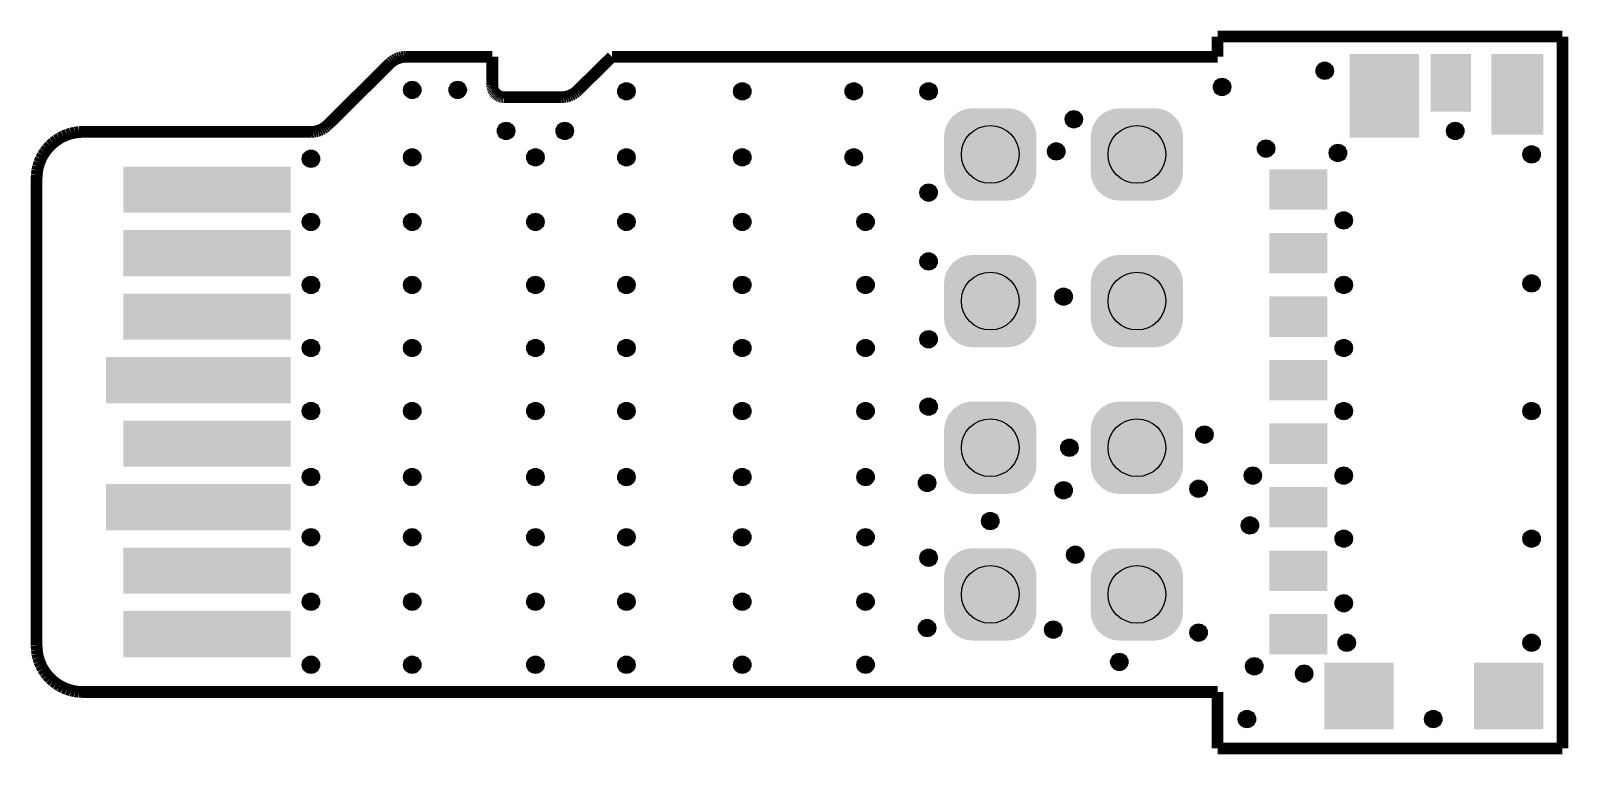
# Model space of a CAD drawing. Extents: x -0.1 to 26.5, y -6.6 to 6.
import ezdxf

# ---------------------------------------------------------------- set-up
doc = ezdxf.new("R2010")
doc.units = 0
for name, color, linetype in [('BOARD_OUTLINE', 2, 'CONTINUOUS'), ('BOHRUNG', 255, 'CONTINUOUS'), ('SOLDERMASK_BOTTOM', 212, 'CONTINUOUS'), ('SOLDERMASK_TOP', 200, 'CONTINUOUS')]:
    doc.layers.add(name, color=color, linetype=linetype)

msp = doc.modelspace()

# ---------------------------------------------------------------- hatches: boundary and pattern name
at = {"layer": 'BOHRUNG'}
h = msp.add_hatch(color=255, dxfattribs=at)
edge = h.paths.add_edge_path()
edge.add_arc((22.3012, 5.2578), 0.15, 0, 360)
h = msp.add_hatch(color=255, dxfattribs=at)
edge = h.paths.add_edge_path()
edge.add_arc((6.5024, 4.9276), 0.15, 0, 360)
h = msp.add_hatch(color=255, dxfattribs=at)
edge = h.paths.add_edge_path()
edge.add_arc((7.2898, 4.9276), 0.15, 0, 360)
h = msp.add_hatch(color=255, dxfattribs=at)
edge = h.paths.add_edge_path()
edge.add_arc((20.5232, 4.9784), 0.15, 0, 360)
h = msp.add_hatch(color=255, dxfattribs=at)
edge = h.paths.add_edge_path()
edge.add_arc((10.2108, 4.9022), 0.15, 0, 360)
h = msp.add_hatch(color=255, dxfattribs=at)
edge = h.paths.add_edge_path()
edge.add_arc((12.2174, 4.9022), 0.15, 0, 360)
h = msp.add_hatch(color=255, dxfattribs=at)
edge = h.paths.add_edge_path()
edge.add_arc((14.1478, 4.9022), 0.15, 0, 360)
h = msp.add_hatch(color=255, dxfattribs=at)
edge = h.paths.add_edge_path()
edge.add_arc((15.4432, 4.9022), 0.15, 0, 360)
h = msp.add_hatch(color=255, dxfattribs=at)
edge = h.paths.add_edge_path()
edge.add_arc((17.9578, 4.4196), 0.15, 0, 360)
h = msp.add_hatch(color=255, dxfattribs=at)
edge = h.paths.add_edge_path()
edge.add_arc((8.128, 4.2164), 0.15, 0, 360)
h = msp.add_hatch(color=255, dxfattribs=at)
edge = h.paths.add_edge_path()
edge.add_arc((9.144, 4.2164), 0.15, 0, 360)
h = msp.add_hatch(color=255, dxfattribs=at)
edge = h.paths.add_edge_path()
edge.add_arc((16.51, 3.81), 0.5, 0, 360)
h = msp.add_hatch(color=255, dxfattribs=at)
edge = h.paths.add_edge_path()
edge.add_arc((19.05, 3.81), 0.5, 0, 360)
h = msp.add_hatch(color=255, dxfattribs=at)
edge = h.paths.add_edge_path()
edge.add_arc((24.5618, 4.2164), 0.15, 0, 360)
h = msp.add_hatch(color=255, dxfattribs=at)
edge = h.paths.add_edge_path()
edge.add_arc((17.653, 3.8608), 0.15, 0, 360)
h = msp.add_hatch(color=255, dxfattribs=at)
edge = h.paths.add_edge_path()
edge.add_arc((21.2852, 3.9116), 0.15, 0, 360)
h = msp.add_hatch(color=255, dxfattribs=at)
edge = h.paths.add_edge_path()
edge.add_arc((4.7498, 3.7338), 0.15, 0, 360)
h = msp.add_hatch(color=255, dxfattribs=at)
edge = h.paths.add_edge_path()
edge.add_arc((6.5024, 3.7592), 0.15, 0, 360)
h = msp.add_hatch(color=255, dxfattribs=at)
edge = h.paths.add_edge_path()
edge.add_arc((8.636, 3.7592), 0.15, 0, 360)
h = msp.add_hatch(color=255, dxfattribs=at)
edge = h.paths.add_edge_path()
edge.add_arc((10.2108, 3.7592), 0.15, 0, 360)
h = msp.add_hatch(color=255, dxfattribs=at)
edge = h.paths.add_edge_path()
edge.add_arc((12.2174, 3.7592), 0.15, 0, 360)
h = msp.add_hatch(color=255, dxfattribs=at)
edge = h.paths.add_edge_path()
edge.add_arc((14.1478, 3.7592), 0.15, 0, 360)
h = msp.add_hatch(color=255, dxfattribs=at)
edge = h.paths.add_edge_path()
edge.add_arc((22.5298, 3.8354), 0.15, 0, 360)
h = msp.add_hatch(color=255, dxfattribs=at)
edge = h.paths.add_edge_path()
edge.add_arc((25.8826, 3.81), 0.15, 0, 360)
h = msp.add_hatch(color=255, dxfattribs=at)
edge = h.paths.add_edge_path()
edge.add_arc((15.4432, 3.1496), 0.15, 0, 360)
h = msp.add_hatch(color=255, dxfattribs=at)
edge = h.paths.add_edge_path()
edge.add_arc((4.7498, 2.6416), 0.15, 0, 360)
h = msp.add_hatch(color=255, dxfattribs=at)
edge = h.paths.add_edge_path()
edge.add_arc((6.5024, 2.6416), 0.15, 0, 360)
h = msp.add_hatch(color=255, dxfattribs=at)
edge = h.paths.add_edge_path()
edge.add_arc((8.636, 2.6416), 0.15, 0, 360)
h = msp.add_hatch(color=255, dxfattribs=at)
edge = h.paths.add_edge_path()
edge.add_arc((10.2108, 2.6416), 0.15, 0, 360)
h = msp.add_hatch(color=255, dxfattribs=at)
edge = h.paths.add_edge_path()
edge.add_arc((12.2174, 2.6416), 0.15, 0, 360)
h = msp.add_hatch(color=255, dxfattribs=at)
edge = h.paths.add_edge_path()
edge.add_arc((14.351, 2.6416), 0.15, 0, 360)
h = msp.add_hatch(color=255, dxfattribs=at)
edge = h.paths.add_edge_path()
edge.add_arc((22.6314, 2.667), 0.15, 0, 360)
h = msp.add_hatch(color=255, dxfattribs=at)
edge = h.paths.add_edge_path()
edge.add_arc((15.4432, 1.9558), 0.15, 0, 360)
h = msp.add_hatch(color=255, dxfattribs=at)
edge = h.paths.add_edge_path()
edge.add_arc((4.7498, 1.5494), 0.15, 0, 360)
h = msp.add_hatch(color=255, dxfattribs=at)
edge = h.paths.add_edge_path()
edge.add_arc((6.5024, 1.5494), 0.15, 0, 360)
h = msp.add_hatch(color=255, dxfattribs=at)
edge = h.paths.add_edge_path()
edge.add_arc((8.636, 1.5494), 0.15, 0, 360)
h = msp.add_hatch(color=255, dxfattribs=at)
edge = h.paths.add_edge_path()
edge.add_arc((10.2108, 1.5494), 0.15, 0, 360)
h = msp.add_hatch(color=255, dxfattribs=at)
edge = h.paths.add_edge_path()
edge.add_arc((12.2174, 1.5494), 0.15, 0, 360)
h = msp.add_hatch(color=255, dxfattribs=at)
edge = h.paths.add_edge_path()
edge.add_arc((14.351, 1.5494), 0.15, 0, 360)
h = msp.add_hatch(color=255, dxfattribs=at)
edge = h.paths.add_edge_path()
edge.add_arc((16.51, 1.27), 0.5, 0, 360)
h = msp.add_hatch(color=255, dxfattribs=at)
edge = h.paths.add_edge_path()
edge.add_arc((19.05, 1.27), 0.5, 0, 360)
h = msp.add_hatch(color=255, dxfattribs=at)
edge = h.paths.add_edge_path()
edge.add_arc((22.6314, 1.5494), 0.15, 0, 360)
h = msp.add_hatch(color=255, dxfattribs=at)
edge = h.paths.add_edge_path()
edge.add_arc((25.8826, 1.5748), 0.15, 0, 360)
h = msp.add_hatch(color=255, dxfattribs=at)
edge = h.paths.add_edge_path()
edge.add_arc((17.78, 1.3462), 0.15, 0, 360)
h = msp.add_hatch(color=255, dxfattribs=at)
edge = h.paths.add_edge_path()
edge.add_arc((4.7498, 0.4572), 0.15, 0, 360)
h = msp.add_hatch(color=255, dxfattribs=at)
edge = h.paths.add_edge_path()
edge.add_arc((6.5024, 0.4572), 0.15, 0, 360)
h = msp.add_hatch(color=255, dxfattribs=at)
edge = h.paths.add_edge_path()
edge.add_arc((8.636, 0.4572), 0.15, 0, 360)
h = msp.add_hatch(color=255, dxfattribs=at)
edge = h.paths.add_edge_path()
edge.add_arc((10.2108, 0.4572), 0.15, 0, 360)
h = msp.add_hatch(color=255, dxfattribs=at)
edge = h.paths.add_edge_path()
edge.add_arc((12.2174, 0.4572), 0.15, 0, 360)
h = msp.add_hatch(color=255, dxfattribs=at)
edge = h.paths.add_edge_path()
edge.add_arc((14.351, 0.4572), 0.15, 0, 360)
h = msp.add_hatch(color=255, dxfattribs=at)
edge = h.paths.add_edge_path()
edge.add_arc((15.4432, 0.6096), 0.15, 0, 360)
h = msp.add_hatch(color=255, dxfattribs=at)
edge = h.paths.add_edge_path()
edge.add_arc((22.6314, 0.4572), 0.15, 0, 360)
h = msp.add_hatch(color=255, dxfattribs=at)
edge = h.paths.add_edge_path()
edge.add_arc((4.7498, -0.635), 0.15, 0, 360)
h = msp.add_hatch(color=255, dxfattribs=at)
edge = h.paths.add_edge_path()
edge.add_arc((6.5024, -0.635), 0.15, 0, 360)
h = msp.add_hatch(color=255, dxfattribs=at)
edge = h.paths.add_edge_path()
edge.add_arc((8.636, -0.635), 0.15, 0, 360)
h = msp.add_hatch(color=255, dxfattribs=at)
edge = h.paths.add_edge_path()
edge.add_arc((10.2108, -0.635), 0.15, 0, 360)
h = msp.add_hatch(color=255, dxfattribs=at)
edge = h.paths.add_edge_path()
edge.add_arc((12.2174, -0.635), 0.15, 0, 360)
h = msp.add_hatch(color=255, dxfattribs=at)
edge = h.paths.add_edge_path()
edge.add_arc((14.351, -0.635), 0.15, 0, 360)
h = msp.add_hatch(color=255, dxfattribs=at)
edge = h.paths.add_edge_path()
edge.add_arc((15.4432, -0.5588), 0.15, 0, 360)
h = msp.add_hatch(color=255, dxfattribs=at)
edge = h.paths.add_edge_path()
edge.add_arc((22.6314, -0.635), 0.15, 0, 360)
h = msp.add_hatch(color=255, dxfattribs=at)
edge = h.paths.add_edge_path()
edge.add_arc((25.8826, -0.635), 0.15, 0, 360)
h = msp.add_hatch(color=255, dxfattribs=at)
edge = h.paths.add_edge_path()
edge.add_arc((16.51, -1.27), 0.5, 0, 360)
h = msp.add_hatch(color=255, dxfattribs=at)
edge = h.paths.add_edge_path()
edge.add_arc((19.05, -1.27), 0.5, 0, 360)
h = msp.add_hatch(color=255, dxfattribs=at)
edge = h.paths.add_edge_path()
edge.add_arc((20.2184, -1.0414), 0.15, 0, 360)
h = msp.add_hatch(color=255, dxfattribs=at)
edge = h.paths.add_edge_path()
edge.add_arc((17.8816, -1.27), 0.15, 0, 360)
h = msp.add_hatch(color=255, dxfattribs=at)
edge = h.paths.add_edge_path()
edge.add_arc((4.7498, -1.778), 0.15, 0, 360)
h = msp.add_hatch(color=255, dxfattribs=at)
edge = h.paths.add_edge_path()
edge.add_arc((6.5024, -1.778), 0.15, 0, 360)
h = msp.add_hatch(color=255, dxfattribs=at)
edge = h.paths.add_edge_path()
edge.add_arc((8.636, -1.778), 0.15, 0, 360)
h = msp.add_hatch(color=255, dxfattribs=at)
edge = h.paths.add_edge_path()
edge.add_arc((10.2108, -1.778), 0.15, 0, 360)
h = msp.add_hatch(color=255, dxfattribs=at)
edge = h.paths.add_edge_path()
edge.add_arc((12.2174, -1.778), 0.15, 0, 360)
h = msp.add_hatch(color=255, dxfattribs=at)
edge = h.paths.add_edge_path()
edge.add_arc((14.351, -1.778), 0.15, 0, 360)
h = msp.add_hatch(color=255, dxfattribs=at)
edge = h.paths.add_edge_path()
edge.add_arc((15.4178, -1.8796), 0.15, 0, 360)
h = msp.add_hatch(color=255, dxfattribs=at)
edge = h.paths.add_edge_path()
edge.add_arc((17.78, -2.0066), 0.15, 0, 360)
h = msp.add_hatch(color=255, dxfattribs=at)
edge = h.paths.add_edge_path()
edge.add_arc((20.1168, -1.9812), 0.15, 0, 360)
h = msp.add_hatch(color=255, dxfattribs=at)
edge = h.paths.add_edge_path()
edge.add_arc((21.0566, -1.7526), 0.15, 0, 360)
h = msp.add_hatch(color=255, dxfattribs=at)
edge = h.paths.add_edge_path()
edge.add_arc((22.6314, -1.7526), 0.15, 0, 360)
h = msp.add_hatch(color=255, dxfattribs=at)
edge = h.paths.add_edge_path()
edge.add_arc((16.51, -2.54), 0.15, 0, 360)
h = msp.add_hatch(color=255, dxfattribs=at)
edge = h.paths.add_edge_path()
edge.add_arc((21.0058, -2.6162), 0.15, 0, 360)
h = msp.add_hatch(color=255, dxfattribs=at)
edge = h.paths.add_edge_path()
edge.add_arc((4.7498, -2.8194), 0.15, 0, 360)
h = msp.add_hatch(color=255, dxfattribs=at)
edge = h.paths.add_edge_path()
edge.add_arc((6.5024, -2.8194), 0.15, 0, 360)
h = msp.add_hatch(color=255, dxfattribs=at)
edge = h.paths.add_edge_path()
edge.add_arc((8.636, -2.8194), 0.15, 0, 360)
h = msp.add_hatch(color=255, dxfattribs=at)
edge = h.paths.add_edge_path()
edge.add_arc((10.2108, -2.8194), 0.15, 0, 360)
h = msp.add_hatch(color=255, dxfattribs=at)
edge = h.paths.add_edge_path()
edge.add_arc((12.2174, -2.8194), 0.15, 0, 360)
h = msp.add_hatch(color=255, dxfattribs=at)
edge = h.paths.add_edge_path()
edge.add_arc((14.351, -2.8194), 0.15, 0, 360)
h = msp.add_hatch(color=255, dxfattribs=at)
edge = h.paths.add_edge_path()
edge.add_arc((22.6314, -2.8448), 0.15, 0, 360)
h = msp.add_hatch(color=255, dxfattribs=at)
edge = h.paths.add_edge_path()
edge.add_arc((25.8826, -2.8448), 0.15, 0, 360)
h = msp.add_hatch(color=255, dxfattribs=at)
edge = h.paths.add_edge_path()
edge.add_arc((15.4432, -3.175), 0.15, 0, 360)
h = msp.add_hatch(color=255, dxfattribs=at)
edge = h.paths.add_edge_path()
edge.add_arc((17.9832, -3.1242), 0.15, 0, 360)
h = msp.add_hatch(color=255, dxfattribs=at)
edge = h.paths.add_edge_path()
edge.add_arc((16.51, -3.81), 0.5, 0, 360)
h = msp.add_hatch(color=255, dxfattribs=at)
edge = h.paths.add_edge_path()
edge.add_arc((19.05, -3.81), 0.5, 0, 360)
h = msp.add_hatch(color=255, dxfattribs=at)
edge = h.paths.add_edge_path()
edge.add_arc((4.7498, -3.937), 0.15, 0, 360)
h = msp.add_hatch(color=255, dxfattribs=at)
edge = h.paths.add_edge_path()
edge.add_arc((6.5024, -3.937), 0.15, 0, 360)
h = msp.add_hatch(color=255, dxfattribs=at)
edge = h.paths.add_edge_path()
edge.add_arc((8.636, -3.937), 0.15, 0, 360)
h = msp.add_hatch(color=255, dxfattribs=at)
edge = h.paths.add_edge_path()
edge.add_arc((10.2108, -3.937), 0.15, 0, 360)
h = msp.add_hatch(color=255, dxfattribs=at)
edge = h.paths.add_edge_path()
edge.add_arc((12.2174, -3.937), 0.15, 0, 360)
h = msp.add_hatch(color=255, dxfattribs=at)
edge = h.paths.add_edge_path()
edge.add_arc((14.351, -3.937), 0.15, 0, 360)
h = msp.add_hatch(color=255, dxfattribs=at)
edge = h.paths.add_edge_path()
edge.add_arc((22.6314, -3.9624), 0.15, 0, 360)
h = msp.add_hatch(color=255, dxfattribs=at)
edge = h.paths.add_edge_path()
edge.add_arc((15.4178, -4.3942), 0.15, 0, 360)
h = msp.add_hatch(color=255, dxfattribs=at)
edge = h.paths.add_edge_path()
edge.add_arc((17.6022, -4.4196), 0.15, 0, 360)
h = msp.add_hatch(color=255, dxfattribs=at)
edge = h.paths.add_edge_path()
edge.add_arc((20.1168, -4.4704), 0.15, 0, 360)
h = msp.add_hatch(color=255, dxfattribs=at)
edge = h.paths.add_edge_path()
edge.add_arc((22.6822, -4.6482), 0.15, 0, 360)
h = msp.add_hatch(color=255, dxfattribs=at)
edge = h.paths.add_edge_path()
edge.add_arc((25.8826, -4.6482), 0.15, 0, 360)
h = msp.add_hatch(color=255, dxfattribs=at)
edge = h.paths.add_edge_path()
edge.add_arc((4.7498, -5.0292), 0.15, 0, 360)
h = msp.add_hatch(color=255, dxfattribs=at)
edge = h.paths.add_edge_path()
edge.add_arc((6.5024, -5.0292), 0.15, 0, 360)
h = msp.add_hatch(color=255, dxfattribs=at)
edge = h.paths.add_edge_path()
edge.add_arc((8.636, -5.0292), 0.15, 0, 360)
h = msp.add_hatch(color=255, dxfattribs=at)
edge = h.paths.add_edge_path()
edge.add_arc((10.2108, -5.0292), 0.15, 0, 360)
h = msp.add_hatch(color=255, dxfattribs=at)
edge = h.paths.add_edge_path()
edge.add_arc((12.2174, -5.0292), 0.15, 0, 360)
h = msp.add_hatch(color=255, dxfattribs=at)
edge = h.paths.add_edge_path()
edge.add_arc((14.351, -5.0292), 0.15, 0, 360)
h = msp.add_hatch(color=255, dxfattribs=at)
edge = h.paths.add_edge_path()
edge.add_arc((18.7452, -4.9784), 0.15, 0, 360)
h = msp.add_hatch(color=255, dxfattribs=at)
edge = h.paths.add_edge_path()
edge.add_arc((21.082, -5.0546), 0.15, 0, 360)
h = msp.add_hatch(color=255, dxfattribs=at)
edge = h.paths.add_edge_path()
edge.add_arc((21.9456, -5.1816), 0.15, 0, 360)
h = msp.add_hatch(color=255, dxfattribs=at)
edge = h.paths.add_edge_path()
edge.add_arc((20.955, -5.969), 0.15, 0, 360)
h = msp.add_hatch(color=255, dxfattribs=at)
edge = h.paths.add_edge_path()
edge.add_arc((24.1808, -5.969), 0.15, 0, 360)
at = {"layer": 'SOLDERMASK_BOTTOM'}
h = msp.add_hatch(color=256, dxfattribs=at)
edge = h.paths.add_edge_path()
edge.add_line((15.71, 4.11), (15.71, 3.51))
edge.add_arc((16.21, 3.51), 0.5, 180, 270)
edge.add_line((16.21, 3.01), (16.81, 3.01))
edge.add_arc((16.81, 3.51), 0.5, 270, 0)
edge.add_line((17.31, 3.51), (17.31, 4.11))
edge.add_arc((16.81, 4.11), 0.5, 0, 90)
edge.add_line((16.81, 4.61), (16.21, 4.61))
edge.add_arc((16.21, 4.11), 0.5, 90, 180)
edge = h.paths.add_edge_path()
edge.add_arc((16.51, 3.81), 0.5, 0, 360)
h = msp.add_hatch(color=256, dxfattribs=at)
edge = h.paths.add_edge_path()
edge.add_line((18.25, 4.11), (18.25, 3.51))
edge.add_arc((18.75, 3.51), 0.5, 180, 270)
edge.add_line((18.75, 3.01), (19.35, 3.01))
edge.add_arc((19.35, 3.51), 0.5, 270, 0)
edge.add_line((19.85, 3.51), (19.85, 4.11))
edge.add_arc((19.35, 4.11), 0.5, 0, 90)
edge.add_line((19.35, 4.61), (18.75, 4.61))
edge.add_arc((18.75, 4.11), 0.5, 90, 180)
edge = h.paths.add_edge_path()
edge.add_arc((19.05, 3.81), 0.5, 0, 360)
h = msp.add_hatch(color=256, dxfattribs=at)
edge = h.paths.add_edge_path()
edge.add_line((15.71, 1.57), (15.71, 0.97))
edge.add_arc((16.21, 0.97), 0.5, 180, 270)
edge.add_line((16.21, 0.47), (16.81, 0.47))
edge.add_arc((16.81, 0.97), 0.5, 270, 0)
edge.add_line((17.31, 0.97), (17.31, 1.57))
edge.add_arc((16.81, 1.57), 0.5, 0, 90)
edge.add_line((16.81, 2.07), (16.21, 2.07))
edge.add_arc((16.21, 1.57), 0.5, 90, 180)
edge = h.paths.add_edge_path()
edge.add_arc((16.51, 1.27), 0.5, 0, 360)
h = msp.add_hatch(color=256, dxfattribs=at)
edge = h.paths.add_edge_path()
edge.add_line((18.25, 1.57), (18.25, 0.97))
edge.add_arc((18.75, 0.97), 0.5, 180, 270)
edge.add_line((18.75, 0.47), (19.35, 0.47))
edge.add_arc((19.35, 0.97), 0.5, 270, 0)
edge.add_line((19.85, 0.97), (19.85, 1.57))
edge.add_arc((19.35, 1.57), 0.5, 0, 90)
edge.add_line((19.35, 2.07), (18.75, 2.07))
edge.add_arc((18.75, 1.57), 0.5, 90, 180)
edge = h.paths.add_edge_path()
edge.add_arc((19.05, 1.27), 0.5, 0, 360)
h = msp.add_hatch(color=256, dxfattribs=at)
edge = h.paths.add_edge_path()
edge.add_line((15.71, -0.97), (15.71, -1.57))
edge.add_arc((16.21, -1.57), 0.5, 180, 270)
edge.add_line((16.21, -2.07), (16.81, -2.07))
edge.add_arc((16.81, -1.57), 0.5, 270, 0)
edge.add_line((17.31, -1.57), (17.31, -0.97))
edge.add_arc((16.81, -0.97), 0.5, 0, 90)
edge.add_line((16.81, -0.47), (16.21, -0.47))
edge.add_arc((16.21, -0.97), 0.5, 90, 180)
edge = h.paths.add_edge_path()
edge.add_arc((16.51, -1.27), 0.5, 0, 360)
h = msp.add_hatch(color=256, dxfattribs=at)
edge = h.paths.add_edge_path()
edge.add_line((18.25, -0.97), (18.25, -1.57))
edge.add_arc((18.75, -1.57), 0.5, 180, 270)
edge.add_line((18.75, -2.07), (19.35, -2.07))
edge.add_arc((19.35, -1.57), 0.5, 270, 0)
edge.add_line((19.85, -1.57), (19.85, -0.97))
edge.add_arc((19.35, -0.97), 0.5, 0, 90)
edge.add_line((19.35, -0.47), (18.75, -0.47))
edge.add_arc((18.75, -0.97), 0.5, 90, 180)
edge = h.paths.add_edge_path()
edge.add_arc((19.05, -1.27), 0.5, 0, 360)
h = msp.add_hatch(color=256, dxfattribs=at)
edge = h.paths.add_edge_path()
edge.add_line((15.71, -3.51), (15.71, -4.11))
edge.add_arc((16.21, -4.11), 0.5, 180, 270)
edge.add_line((16.21, -4.61), (16.81, -4.61))
edge.add_arc((16.81, -4.11), 0.5, 270, 0)
edge.add_line((17.31, -4.11), (17.31, -3.51))
edge.add_arc((16.81, -3.51), 0.5, 0, 90)
edge.add_line((16.81, -3.01), (16.21, -3.01))
edge.add_arc((16.21, -3.51), 0.5, 90, 180)
edge = h.paths.add_edge_path()
edge.add_arc((16.51, -3.81), 0.5, 0, 360)
h = msp.add_hatch(color=256, dxfattribs=at)
edge = h.paths.add_edge_path()
edge.add_line((18.25, -3.51), (18.25, -4.11))
edge.add_arc((18.75, -4.11), 0.5, 180, 270)
edge.add_line((18.75, -4.61), (19.35, -4.61))
edge.add_arc((19.35, -4.11), 0.5, 270, 0)
edge.add_line((19.85, -4.11), (19.85, -3.51))
edge.add_arc((19.35, -3.51), 0.5, 0, 90)
edge.add_line((19.35, -3.01), (18.75, -3.01))
edge.add_arc((18.75, -3.51), 0.5, 90, 180)
edge = h.paths.add_edge_path()
edge.add_arc((19.05, -3.81), 0.5, 0, 360)
at = {"layer": 'SOLDERMASK_TOP'}
h = msp.add_hatch(color=256, dxfattribs=at)
edge = h.paths.add_edge_path()
edge.add_line((15.71, 4.11), (15.71, 3.51))
edge.add_arc((16.21, 3.51), 0.5, 180, 270)
edge.add_line((16.21, 3.01), (16.81, 3.01))
edge.add_arc((16.81, 3.51), 0.5, 270, 0)
edge.add_line((17.31, 3.51), (17.31, 4.11))
edge.add_arc((16.81, 4.11), 0.5, 0, 90)
edge.add_line((16.81, 4.61), (16.21, 4.61))
edge.add_arc((16.21, 4.11), 0.5, 90, 180)
edge = h.paths.add_edge_path()
edge.add_arc((16.51, 3.81), 0.5, 0, 360)
h = msp.add_hatch(color=256, dxfattribs=at)
edge = h.paths.add_edge_path()
edge.add_line((18.25, 4.11), (18.25, 3.51))
edge.add_arc((18.75, 3.51), 0.5, 180, 270)
edge.add_line((18.75, 3.01), (19.35, 3.01))
edge.add_arc((19.35, 3.51), 0.5, 270, 0)
edge.add_line((19.85, 3.51), (19.85, 4.11))
edge.add_arc((19.35, 4.11), 0.5, 0, 90)
edge.add_line((19.35, 4.61), (18.75, 4.61))
edge.add_arc((18.75, 4.11), 0.5, 90, 180)
edge = h.paths.add_edge_path()
edge.add_arc((19.05, 3.81), 0.5, 0, 360)
h = msp.add_hatch(color=256, dxfattribs=at)
edge = h.paths.add_edge_path()
edge.add_line((15.71, 1.57), (15.71, 0.97))
edge.add_arc((16.21, 0.97), 0.5, 180, 270)
edge.add_line((16.21, 0.47), (16.81, 0.47))
edge.add_arc((16.81, 0.97), 0.5, 270, 0)
edge.add_line((17.31, 0.97), (17.31, 1.57))
edge.add_arc((16.81, 1.57), 0.5, 0, 90)
edge.add_line((16.81, 2.07), (16.21, 2.07))
edge.add_arc((16.21, 1.57), 0.5, 90, 180)
edge = h.paths.add_edge_path()
edge.add_arc((16.51, 1.27), 0.5, 0, 360)
h = msp.add_hatch(color=256, dxfattribs=at)
edge = h.paths.add_edge_path()
edge.add_line((18.25, 1.57), (18.25, 0.97))
edge.add_arc((18.75, 0.97), 0.5, 180, 270)
edge.add_line((18.75, 0.47), (19.35, 0.47))
edge.add_arc((19.35, 0.97), 0.5, 270, 0)
edge.add_line((19.85, 0.97), (19.85, 1.57))
edge.add_arc((19.35, 1.57), 0.5, 0, 90)
edge.add_line((19.35, 2.07), (18.75, 2.07))
edge.add_arc((18.75, 1.57), 0.5, 90, 180)
edge = h.paths.add_edge_path()
edge.add_arc((19.05, 1.27), 0.5, 0, 360)
h = msp.add_hatch(color=256, dxfattribs=at)
edge = h.paths.add_edge_path()
edge.add_line((15.71, -0.97), (15.71, -1.57))
edge.add_arc((16.21, -1.57), 0.5, 180, 270)
edge.add_line((16.21, -2.07), (16.81, -2.07))
edge.add_arc((16.81, -1.57), 0.5, 270, 0)
edge.add_line((17.31, -1.57), (17.31, -0.97))
edge.add_arc((16.81, -0.97), 0.5, 0, 90)
edge.add_line((16.81, -0.47), (16.21, -0.47))
edge.add_arc((16.21, -0.97), 0.5, 90, 180)
edge = h.paths.add_edge_path()
edge.add_arc((16.51, -1.27), 0.5, 0, 360)
h = msp.add_hatch(color=256, dxfattribs=at)
edge = h.paths.add_edge_path()
edge.add_line((18.25, -0.97), (18.25, -1.57))
edge.add_arc((18.75, -1.57), 0.5, 180, 270)
edge.add_line((18.75, -2.07), (19.35, -2.07))
edge.add_arc((19.35, -1.57), 0.5, 270, 0)
edge.add_line((19.85, -1.57), (19.85, -0.97))
edge.add_arc((19.35, -0.97), 0.5, 0, 90)
edge.add_line((19.35, -0.47), (18.75, -0.47))
edge.add_arc((18.75, -0.97), 0.5, 90, 180)
edge = h.paths.add_edge_path()
edge.add_arc((19.05, -1.27), 0.5, 0, 360)
h = msp.add_hatch(color=256, dxfattribs=at)
edge = h.paths.add_edge_path()
edge.add_line((15.71, -3.51), (15.71, -4.11))
edge.add_arc((16.21, -4.11), 0.5, 180, 270)
edge.add_line((16.21, -4.61), (16.81, -4.61))
edge.add_arc((16.81, -4.11), 0.5, 270, 0)
edge.add_line((17.31, -4.11), (17.31, -3.51))
edge.add_arc((16.81, -3.51), 0.5, 0, 90)
edge.add_line((16.81, -3.01), (16.21, -3.01))
edge.add_arc((16.21, -3.51), 0.5, 90, 180)
edge = h.paths.add_edge_path()
edge.add_arc((16.51, -3.81), 0.5, 0, 360)
h = msp.add_hatch(color=256, dxfattribs=at)
edge = h.paths.add_edge_path()
edge.add_line((18.25, -3.51), (18.25, -4.11))
edge.add_arc((18.75, -4.11), 0.5, 180, 270)
edge.add_line((18.75, -4.61), (19.35, -4.61))
edge.add_arc((19.35, -4.11), 0.5, 270, 0)
edge.add_line((19.85, -4.11), (19.85, -3.51))
edge.add_arc((19.35, -3.51), 0.5, 0, 90)
edge.add_line((19.35, -3.01), (18.75, -3.01))
edge.add_arc((18.75, -3.51), 0.5, 90, 180)
edge = h.paths.add_edge_path()
edge.add_arc((19.05, -3.81), 0.5, 0, 360)

# ---------------------------------------------------------------- linework, layer by layer
at = {"layer": 'BOARD_OUTLINE', "color": 2, "const_width": 0.2032}
for points in [[(20.447, 5.85), (26.416, 5.85)], [(20.447, 5.85), (20.447, 5.5)], [(26.416, 5.85), (26.416, -6.477)], [(6.320602, 5.492916), (6.28663, 5.484869)], [(6.355146, 5.497973), (6.320602, 5.492916)], [(6.39, 5.499999), (6.355146, 5.497973)], [(6.39, 5.5), (7.89, 5.5)], [(7.89, 5.5), (7.89, 5)], [(9.37, 4.92), (9.96, 5.5)], [(9.96, 5.5), (15, 5.5)], [(15, 5.5), (20.447, 5.5)], [(5.04, 4.32), (6.11, 5.38)], [(6.13414, 5.402667), (6.11, 5.379999)], [(6.161528, 5.424318), (6.13414, 5.402667)], [(6.190698, 5.4435), (6.161528, 5.424318)], [(6.22143, 5.460066), (6.190698, 5.4435)], [(6.253489, 5.473891), (6.22143, 5.460066)], [(6.28663, 5.484869), (6.253489, 5.473891)], [(7.89, 5), (7.891159, 4.982203)], [(7.891159, 4.982203), (7.893866, 4.964575)], [(7.893866, 4.964575), (7.898098, 4.94725)], [(7.898098, 4.94725), (7.903825, 4.93036)], [(7.903825, 4.93036), (7.911001, 4.914034)], [(7.911001, 4.914034), (7.919574, 4.898395)], [(7.919574, 4.898395), (7.929476, 4.883562)], [(7.929476, 4.883562), (7.940634, 4.86965)], [(7.940634, 4.86965), (7.952962, 4.856762)], [(7.952962, 4.856762), (7.966366, 4.844998)], [(7.966366, 4.844998), (7.980745, 4.834447)], [(7.980745, 4.834447), (7.995988, 4.82519)], [(7.995988, 4.82519), (8.01198, 4.817296)], [(8.01198, 4.817296), (8.0286, 4.810826)], [(8.0286, 4.810826), (8.04572, 4.805829)], [(8.04572, 4.805829), (8.06321, 4.802343)], [(8.06321, 4.802343), (8.080938, 4.800395)], [(8.080938, 4.800395), (8.09, 4.8)], [(8.09, 4.8), (9.09, 4.8)], [(9.089999, 4.8), (9.124473, 4.801844)], [(9.124473, 4.801844), (9.158654, 4.806685)], [(9.158654, 4.806685), (9.192283, 4.814486)], [(9.192283, 4.814486), (9.225104, 4.825189)], [(9.225104, 4.825189), (9.256868, 4.838712)], [(9.256868, 4.838712), (9.287332, 4.854952)], [(9.287332, 4.854952), (9.316265, 4.873785)], [(9.316265, 4.873785), (9.343446, 4.895068)], [(9.343446, 4.895068), (9.368669, 4.918639)], [(9.368669, 4.918639), (9.369998, 4.920001)], [(0.592129, 4.171677), (0.525361, 4.150294)], [(0.660506, 4.18716), (0.592129, 4.171677)], [(0.729973, 4.196625), (0.660506, 4.18716)], [(0.8, 4.199999), (0.729973, 4.196625)], [(0.8, 4.2), (4.76, 4.2)], [(4.759999, 4.2), (4.795092, 4.202141)], [(4.795092, 4.202141), (4.829864, 4.207333)], [(4.829864, 4.207333), (4.864051, 4.215535)], [(4.864051, 4.215535), (4.897393, 4.226686)], [(4.897393, 4.226686), (4.929637, 4.240701)], [(4.929637, 4.240701), (4.960536, 4.257472)], [(4.960536, 4.257472), (4.989856, 4.276872)], [(4.989856, 4.276872), (5.017374, 4.298755)], [(5.017374, 4.298755), (5.039999, 4.32)], [(0.185681, 3.910154), (0.143253, 3.854342)], [(0.232811, 3.962057), (0.185681, 3.910154)], [(0.284286, 4.009654), (0.232811, 3.962057)], [(0.339714, 4.052584), (0.284286, 4.009654)], [(0.398672, 4.09052), (0.339714, 4.052584)], [(0.460712, 4.123172), (0.398672, 4.09052)], [(0.525361, 4.150294), (0.460712, 4.123172)], [(0.047224, 3.667819), (0.026444, 3.600861)], [(0.07376, 3.732711), (0.047224, 3.667819)], [(0.105851, 3.795043), (0.07376, 3.732711)], [(0.143253, 3.854342), (0.105851, 3.795043)], [(0.002742, 3.462798), (0, 3.399999)], [(0, -4.7), (0, 3.4)], [(0.011579, 3.532347), (0.002742, 3.462798)], [(0.026444, 3.600861), (0.011579, 3.532347)], [(0, -4.7), (0.003044, -4.769724)], [(0.003044, -4.769724), (0.012153, -4.838918)], [(0.012153, -4.838918), (0.027259, -4.907055)], [(0.027259, -4.907055), (0.048245, -4.973616)], [(0.048245, -4.973616), (0.074953, -5.038094)], [(0.074953, -5.038094), (0.107179, -5.099999)], [(0.107179, -5.099999), (0.144678, -5.158861)], [(0.144678, -5.158861), (0.187164, -5.21423)], [(0.187164, -5.21423), (0.234314, -5.265685)], [(0.234314, -5.265685), (0.285769, -5.312835)], [(0.285769, -5.312835), (0.341138, -5.355321)], [(0.341138, -5.355321), (0.399999, -5.39282)], [(0.399999, -5.39282), (0.461905, -5.425046)], [(0.461905, -5.425046), (0.526383, -5.451754)], [(0.526383, -5.451754), (0.592944, -5.47274)], [(0.592944, -5.47274), (0.661081, -5.487846)], [(0.661081, -5.487846), (0.730275, -5.496955)], [(0.730275, -5.496955), (0.799999, -5.5)], [(0.799999, -5.5), (0.799999, -5.5)], [(0.8, -5.5), (15, -5.5)], [(15, -5.5), (20.447, -5.5)], [(20.447, -5.5), (20.447, -6.477)], [(26.416, -6.477), (20.447, -6.477)]]:
    msp.add_lwpolyline(points, dxfattribs=at)
at = {"layer": 'BOHRUNG', "color": 255}
for centre, radius in [((22.3012, 5.2578), 0.15), ((6.5024, 4.9276), 0.15), ((7.2898, 4.9276), 0.15), ((20.5232, 4.9784), 0.15), ((10.2108, 4.9022), 0.15), ((12.2174, 4.9022), 0.15), ((14.1478, 4.9022), 0.15), ((15.4432, 4.9022), 0.15), ((17.9578, 4.4196), 0.15), ((8.128, 4.2164), 0.15), ((9.144, 4.2164), 0.15), ((16.51, 3.81), 0.5), ((19.05, 3.81), 0.5), ((24.5618, 4.2164), 0.15), ((17.653, 3.8608), 0.15), ((21.2852, 3.9116), 0.15), ((4.7498, 3.7338), 0.15), ((6.5024, 3.7592), 0.15), ((8.636, 3.7592), 0.15), ((10.2108, 3.7592), 0.15), ((12.2174, 3.7592), 0.15), ((14.1478, 3.7592), 0.15), ((22.5298, 3.8354), 0.15), ((25.8826, 3.81), 0.15), ((15.4432, 3.1496), 0.15), ((4.7498, 2.6416), 0.15), ((6.5024, 2.6416), 0.15), ((8.636, 2.6416), 0.15), ((10.2108, 2.6416), 0.15), ((12.2174, 2.6416), 0.15), ((14.351, 2.6416), 0.15), ((22.6314, 2.667), 0.15), ((15.4432, 1.9558), 0.15), ((4.7498, 1.5494), 0.15), ((6.5024, 1.5494), 0.15), ((8.636, 1.5494), 0.15), ((10.2108, 1.5494), 0.15), ((12.2174, 1.5494), 0.15), ((14.351, 1.5494), 0.15), ((16.51, 1.27), 0.5), ((19.05, 1.27), 0.5), ((22.6314, 1.5494), 0.15), ((25.8826, 1.5748), 0.15), ((17.78, 1.3462), 0.15), ((4.7498, 0.4572), 0.15), ((6.5024, 0.4572), 0.15), ((8.636, 0.4572), 0.15), ((10.2108, 0.4572), 0.15), ((12.2174, 0.4572), 0.15), ((14.351, 0.4572), 0.15), ((15.4432, 0.6096), 0.15), ((22.6314, 0.4572), 0.15), ((4.7498, -0.635), 0.15), ((6.5024, -0.635), 0.15), ((8.636, -0.635), 0.15), ((10.2108, -0.635), 0.15), ((12.2174, -0.635), 0.15), ((14.351, -0.635), 0.15), ((15.4432, -0.5588), 0.15), ((22.6314, -0.635), 0.15), ((25.8826, -0.635), 0.15), ((16.51, -1.27), 0.5), ((19.05, -1.27), 0.5), ((20.2184, -1.0414), 0.15), ((17.8816, -1.27), 0.15), ((4.7498, -1.778), 0.15), ((6.5024, -1.778), 0.15), ((8.636, -1.778), 0.15), ((10.2108, -1.778), 0.15), ((12.2174, -1.778), 0.15), ((14.351, -1.778), 0.15), ((15.4178, -1.8796), 0.15), ((17.78, -2.0066), 0.15), ((20.1168, -1.9812), 0.15), ((21.0566, -1.7526), 0.15), ((22.6314, -1.7526), 0.15), ((16.51, -2.54), 0.15), ((21.0058, -2.6162), 0.15), ((4.7498, -2.8194), 0.15), ((6.5024, -2.8194), 0.15), ((8.636, -2.8194), 0.15), ((10.2108, -2.8194), 0.15), ((12.2174, -2.8194), 0.15), ((14.351, -2.8194), 0.15), ((22.6314, -2.8448), 0.15), ((25.8826, -2.8448), 0.15), ((15.4432, -3.175), 0.15), ((17.9832, -3.1242), 0.15), ((16.51, -3.81), 0.5), ((19.05, -3.81), 0.5), ((4.7498, -3.937), 0.15), ((6.5024, -3.937), 0.15), ((8.636, -3.937), 0.15), ((10.2108, -3.937), 0.15), ((12.2174, -3.937), 0.15), ((14.351, -3.937), 0.15), ((22.6314, -3.9624), 0.15), ((15.4178, -4.3942), 0.15), ((17.6022, -4.4196), 0.15), ((20.1168, -4.4704), 0.15), ((22.6822, -4.6482), 0.15), ((25.8826, -4.6482), 0.15), ((4.7498, -5.0292), 0.15), ((6.5024, -5.0292), 0.15), ((8.636, -5.0292), 0.15), ((10.2108, -5.0292), 0.15), ((12.2174, -5.0292), 0.15), ((14.351, -5.0292), 0.15), ((18.7452, -4.9784), 0.15), ((21.082, -5.0546), 0.15), ((21.9456, -5.1816), 0.15), ((20.955, -5.969), 0.15), ((24.1808, -5.969), 0.15)]:
    msp.add_circle(centre, radius, dxfattribs=at)
at = {"layer": 'SOLDERMASK_BOTTOM'}
for points in [[(1.5, 2.8), (1.5, 3.6), (4.4, 2.8), (4.4, 3.6)], [(1.5, 1.7), (1.5, 2.5), (4.4, 1.7), (4.4, 2.5)], [(1.5, 0.6), (1.5, 1.4), (4.4, 0.6), (4.4, 1.4)], [(1.2, -0.5), (1.2, 0.3), (4.4, -0.5), (4.4, 0.3)], [(1.5, -1.6), (1.5, -0.8), (4.4, -1.6), (4.4, -0.8)], [(1.2, -2.7), (1.2, -1.9), (4.4, -2.7), (4.4, -1.9)], [(1.5, -3.8), (1.5, -3), (4.4, -3.8), (4.4, -3)], [(1.5, -4.9), (1.5, -4.1), (4.4, -4.9), (4.4, -4.1)]]:
    msp.add_solid(points, dxfattribs=at)
at = {"layer": 'SOLDERMASK_TOP'}
for points in [[(23.934, 4.1), (22.734, 4.1), (23.934, 5.55), (22.734, 5.55)], [(24.834, 4.55), (24.134, 4.55), (24.834, 5.55), (24.134, 5.55)], [(26.084, 4.15), (25.184, 4.15), (26.084, 5.55), (25.184, 5.55)], [(21.344, 2.85), (21.344, 3.55), (22.344, 2.85), (22.344, 3.55)], [(21.344, 1.75), (21.344, 2.45), (22.344, 1.75), (22.344, 2.45)], [(21.344, 0.65), (21.344, 1.35), (22.344, 0.65), (22.344, 1.35)], [(21.344, -0.45), (21.344, 0.25), (22.344, -0.45), (22.344, 0.25)], [(21.344, -1.55), (21.344, -0.85), (22.344, -1.55), (22.344, -0.85)], [(21.344, -2.65), (21.344, -1.95), (22.344, -2.65), (22.344, -1.95)], [(21.344, -3.75), (21.344, -3.05), (22.344, -3.75), (22.344, -3.05)], [(21.344, -4.85), (21.344, -4.15), (22.344, -4.85), (22.344, -4.15)], [(23.494, -6.145), (22.294, -6.145), (23.494, -4.995), (22.294, -4.995)], [(26.084, -6.145), (24.884, -6.145), (26.084, -4.995), (24.884, -4.995)]]:
    msp.add_solid(points, dxfattribs=at)

doc.saveas('drawing.dxf')
